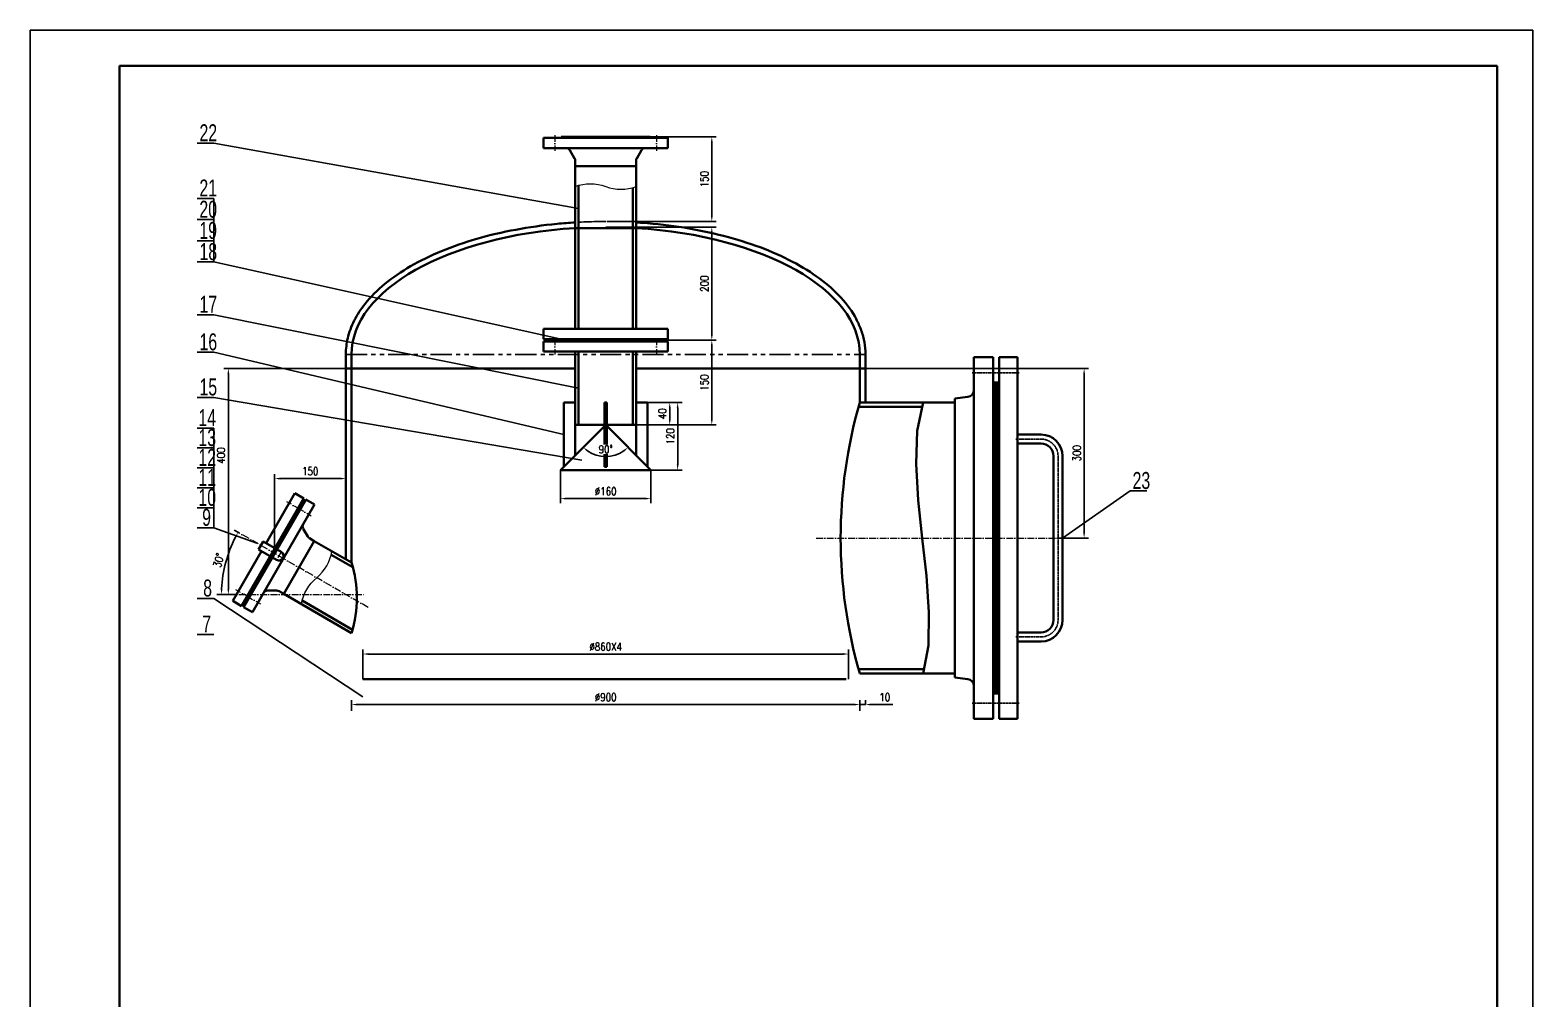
# Model space of a CAD drawing. Header units: millimetres. Extents: x 173791 to 206178, y -159089 to -143118.
# Drawn here: x 176437 to 179098, y -152019 to -150305 of the extents above; entities that cross this region are included whole.
import ezdxf

# ---------------------------------------------------------------- set-up
doc = ezdxf.new("R2010")
doc.units = ezdxf.units.MM
for name, pattern in [('ACAD_ISO10W100', [18.7, 12, -3, 0.7, -3]), ('CENTER', [2, 1.25, -0.25, 0.25, -0.25]), ('PHANTOM', [2.5, 1.25, -0.25, 0.25, -0.25, 0.25, -0.25])]:
    doc.linetypes.add(name, pattern=pattern)
for name, color, linetype, lineweight in [('2（细实线）', 4, 'Continuous', 20), ('中心线', 1, 'ACAD_ISO10W100', 18), ('图层1', 4, 'Continuous', 35)]:
    doc.layers.add(name, color=color, linetype=linetype, lineweight=lineweight)
for name, color, linetype in [('9双点划线层', 6, 'PHANTOM'), ('CEN', 1, 'CENTER'), ('THK', 7, 'Continuous')]:
    doc.layers.add(name, color=color, linetype=linetype)
doc.styles.add('TH_GBDIM', font='romans.shx', dxfattribs={"width": 0.8, "bigfont": 'gbcbig.shx'})
doc.styles.add('样式 3.5', font='roms.shx', dxfattribs={"width": 0.7, "height": 3.5, "bigfont": 'hztxt.shx'})
doc.dimstyles.new('TH_GBDIM', dxfattribs={"dimtxt": 3.5, "dimasz": 2.5, "dimexe": 2, "dimexo": 0, "dimgap": 1.5, "dimtad": 1, "dimdec": 1, "dimzin": 0, "dimdsep": 46, "dimtxsty": 'TH_GBDIM', "dimcen": 2.5, "dimclrd": 130, "dimclre": 130, "dimclrt": 3, "dimadec": 0, "dimazin": 0, "dimtfac": 0.714286, "dimtdec": 1, "dimtmove": 0, "dimatfit": 3, "dimfxl": 0, "dimtzin": 0, "dimlwd": -1, "dimlwe": -1, "dimarcsym": 0})

# ---------------------------------------------------------------- blocks, each defined once
blk = doc.blocks.new('*D511')
at = {"color": 130, "linetype": 'Continuous', "transparency": 16777216}
for p, q in [((177916.6, -150903.9), (178311.8, -150903.9)), ((178303.8, -150913.9), (178303.8, -151193.9))]:
    blk.add_line(p, q, dxfattribs=at)
at = {"color": 130, "transparency": 16777216}
blk.add_line((178257.6, -151203.9), (178311.8, -151203.9), dxfattribs=at)
for points in [[(178302.1, -150913.9), (178305.4, -150913.9), (178303.8, -150903.9)], [(178302.1, -151193.9), (178305.4, -151193.9), (178303.8, -151203.9)]]:
    blk.add_solid(points, dxfattribs=at)
at = {"layer": 'Defpoints', "color": 0, "transparency": 16777216}
for p in [(177916.6, -150903.9), (178257.6, -151203.9), (178303.8, -151203.9)]:
    blk.add_point(p, dxfattribs=at)
at = {"color": 3, "transparency": 16777216, "insert": (178290.8, -151053.9), "char_height": 14, "attachment_point": 5, "rotation": 90, "style": 'TH_GBDIM', "bg_fill": 3, "box_fill_scale": 1.1, "bg_fill_color": 256, "bg_fill_true_color": 13158600, "bg_fill_transparency": 0}
blk.add_mtext('{300}{}{}', dxfattribs=at)
blk = doc.blocks.new('*D534')
at = {"color": 130, "transparency": 16777216}
blk.add_line((176996.6, -150903.9), (176780.5, -150903.9), dxfattribs=at)
at = {"color": 130, "linetype": 'Continuous', "transparency": 16777216}
for p, q in [((176788.5, -151293.9), (176788.5, -150913.9)), ((176802.9, -151303.9), (176780.5, -151303.9))]:
    blk.add_line(p, q, dxfattribs=at)
at = {"color": 130, "transparency": 16777216}
for points in [[(176786.8, -150913.9), (176790.2, -150913.9), (176788.5, -150903.9)], [(176786.8, -151293.9), (176790.2, -151293.9), (176788.5, -151303.9)]]:
    blk.add_solid(points, dxfattribs=at)
at = {"layer": 'Defpoints', "color": 0, "transparency": 16777216}
for p in [(176788.5, -150903.9), (176996.6, -150903.9), (176802.9, -151303.9)]:
    blk.add_point(p, dxfattribs=at)
at = {"color": 3, "transparency": 16777216, "insert": (176775.5, -151058), "char_height": 14, "attachment_point": 5, "rotation": 90, "style": 'TH_GBDIM', "bg_fill": 3, "box_fill_scale": 1.1, "bg_fill_color": 256, "bg_fill_true_color": 13158600, "bg_fill_transparency": 0}
blk.add_mtext('400', dxfattribs=at)
blk = doc.blocks.new('*D535')
at = {"color": 130, "transparency": 16777216}
blk.add_line((177026.6, -151453.9), (177026.6, -151401.2), dxfattribs=at)
at = {"color": 130, "linetype": 'Continuous', "transparency": 16777216}
for p, q in [((177876.6, -151409.2), (177036.6, -151409.2)), ((177886.6, -151453.9), (177886.6, -151401.2))]:
    blk.add_line(p, q, dxfattribs=at)
at = {"color": 130, "transparency": 16777216}
for points in [[(177036.6, -151407.5), (177036.6, -151410.8), (177026.6, -151409.2)], [(177876.6, -151407.5), (177876.6, -151410.8), (177886.6, -151409.2)]]:
    blk.add_solid(points, dxfattribs=at)
at = {"layer": 'Defpoints', "color": 0, "transparency": 16777216}
for p in [(177026.6, -151409.2), (177026.6, -151453.9), (177886.6, -151453.9)]:
    blk.add_point(p, dxfattribs=at)
at = {"color": 3, "transparency": 16777216, "insert": (177456.6, -151396.2), "char_height": 14, "attachment_point": 5, "style": 'TH_GBDIM', "bg_fill": 3, "box_fill_scale": 1.1, "bg_fill_color": 256, "bg_fill_true_color": 13158600, "bg_fill_transparency": 0}
blk.add_mtext('{%%c860X4}{}{}', dxfattribs=at)
blk = doc.blocks.new('*D516')
at = {"color": 130, "linetype": 'Continuous', "transparency": 16777216}
for p, q in [((177456.6, -150653.9), (177652.5, -150653.9)), ((177644.5, -150663.9), (177644.5, -150843.9))]:
    blk.add_line(p, q, dxfattribs=at)
at = {"color": 130, "transparency": 16777216}
blk.add_line((177456.6, -150853.9), (177652.5, -150853.9), dxfattribs=at)
for points in [[(177642.9, -150663.9), (177646.2, -150663.9), (177644.5, -150653.9)], [(177642.9, -150843.9), (177646.2, -150843.9), (177644.5, -150853.9)]]:
    blk.add_solid(points, dxfattribs=at)
at = {"layer": 'Defpoints', "color": 0, "transparency": 16777216}
for p in [(177456.6, -150653.9), (177456.6, -150853.9), (177644.5, -150853.9)]:
    blk.add_point(p, dxfattribs=at)
at = {"color": 3, "transparency": 16777216, "insert": (177631.5, -150753.9), "char_height": 14, "attachment_point": 5, "rotation": 90, "style": 'TH_GBDIM', "bg_fill": 3, "box_fill_scale": 1.1, "bg_fill_color": 256, "bg_fill_true_color": 13158600, "bg_fill_transparency": 0}
blk.add_mtext('200', dxfattribs=at)
blk = doc.blocks.new('*D517')
at = {"color": 130, "transparency": 16777216}
blk.add_line((177535.6, -150493.9), (177652.5, -150493.9), dxfattribs=at)
at = {"color": 130, "linetype": 'Continuous', "transparency": 16777216}
for p, q in [((177644.5, -150633.9), (177644.5, -150503.9)), ((177458.5, -150643.9), (177652.5, -150643.9))]:
    blk.add_line(p, q, dxfattribs=at)
at = {"color": 130, "transparency": 16777216}
for points in [[(177642.9, -150503.9), (177646.2, -150503.9), (177644.5, -150493.9)], [(177642.9, -150633.9), (177646.2, -150633.9), (177644.5, -150643.9)]]:
    blk.add_solid(points, dxfattribs=at)
at = {"layer": 'Defpoints', "color": 0, "transparency": 16777216}
for p in [(177535.6, -150493.9), (177644.5, -150493.9), (177458.5, -150643.9)]:
    blk.add_point(p, dxfattribs=at)
at = {"color": 3, "transparency": 16777216, "insert": (177631.5, -150568.9), "char_height": 14, "attachment_point": 5, "rotation": 90, "style": 'TH_GBDIM', "bg_fill": 3, "box_fill_scale": 1.1, "bg_fill_color": 256, "bg_fill_true_color": 13158600, "bg_fill_transparency": 0}
blk.add_mtext('150', dxfattribs=at)
blk = doc.blocks.new('*D518')
at = {"color": 130, "linetype": 'Continuous', "transparency": 16777216}
for p, q in [((177626.6, -150853.9), (177652.5, -150853.9)), ((177644.5, -150863.9), (177644.5, -150993.9))]:
    blk.add_line(p, q, dxfattribs=at)
at = {"color": 130, "transparency": 16777216}
blk.add_line((177551.3, -151003.9), (177652.5, -151003.9), dxfattribs=at)
for points in [[(177642.9, -150863.9), (177646.2, -150863.9), (177644.5, -150853.9)], [(177642.9, -150993.9), (177646.2, -150993.9), (177644.5, -151003.9)]]:
    blk.add_solid(points, dxfattribs=at)
at = {"layer": 'Defpoints', "color": 0, "transparency": 16777216}
for p in [(177626.6, -150853.9), (177551.3, -151003.9), (177644.5, -151003.9)]:
    blk.add_point(p, dxfattribs=at)
at = {"color": 3, "transparency": 16777216, "insert": (177631.5, -150928.9), "char_height": 14, "attachment_point": 5, "rotation": 90, "style": 'TH_GBDIM', "bg_fill": 3, "box_fill_scale": 1.1, "bg_fill_color": 256, "bg_fill_true_color": 13158600, "bg_fill_transparency": 0}
blk.add_mtext('150', dxfattribs=at)
blk = doc.blocks.new('*D519')
at = {"color": 130, "transparency": 16777216}
blk.add_line((177530.6, -150964.1), (177578, -150964.1), dxfattribs=at)
at = {"color": 130, "linetype": 'Continuous', "transparency": 16777216}
for p, q in [((177570, -150993.9), (177570, -150974.1)), ((177510.6, -151003.9), (177578, -151003.9))]:
    blk.add_line(p, q, dxfattribs=at)
at = {"color": 130, "transparency": 16777216}
for points in [[(177568.4, -150974.1), (177571.7, -150974.1), (177570, -150964.1)], [(177568.4, -150993.9), (177571.7, -150993.9), (177570, -151003.9)]]:
    blk.add_solid(points, dxfattribs=at)
at = {"layer": 'Defpoints', "color": 0, "transparency": 16777216}
for p in [(177530.6, -150964.1), (177510.6, -151003.9)]:
    blk.add_point(p, dxfattribs=at)
at = {"color": 3, "transparency": 16777216, "insert": (177557, -150984), "char_height": 14, "attachment_point": 5, "rotation": 90, "style": 'TH_GBDIM', "bg_fill": 3, "box_fill_scale": 1.1, "bg_fill_color": 256, "bg_fill_true_color": 13158600, "bg_fill_transparency": 0}
blk.add_mtext('40', dxfattribs=at)
at = {"layer": 'Defpoints', "color": 0, "transparency": 16777216}
blk.add_point((177570, -150964.1), dxfattribs=at)
blk = doc.blocks.new('*D541')
at = {"color": 130, "linetype": 'Continuous', "transparency": 16777216}
blk.add_arc((177456.6, -151003.9), 56, 235.2452, 304.7548, dxfattribs=at)
at = {"color": 130, "transparency": 16777216}
for points in [[(177423.6, -151051.2), (177425.7, -151048.6), (177417, -151043.5)], [(177487.4, -151048.6), (177489.6, -151051.2), (177496.2, -151043.5)]]:
    blk.add_solid(points, dxfattribs=at)
at = {"layer": 'Defpoints', "color": 0, "transparency": 16777216}
for p in [(177456.6, -151003.9), (177456.6, -151003.9), (177376.6, -151083.9), (177536.6, -151083.9)]:
    blk.add_point(p, dxfattribs=at)
at = {"color": 3, "transparency": 16777216, "insert": (177456.6, -151046.9), "char_height": 14, "attachment_point": 5, "style": 'TH_GBDIM', "bg_fill": 3, "box_fill_scale": 1.1, "bg_fill_color": 256, "bg_fill_true_color": 13158600, "bg_fill_transparency": 0}
blk.add_mtext('90°', dxfattribs=at)
at = {"layer": 'Defpoints', "color": 0, "transparency": 16777216}
blk.add_point((177442.1, -151058), dxfattribs=at)
blk = doc.blocks.new('*D542')
at = {"color": 130, "linetype": 'Continuous', "transparency": 16777216}
for p, q in [((177530.6, -150964.1), (177592.1, -150964.1)), ((177584.1, -150974.1), (177584.1, -151073.9))]:
    blk.add_line(p, q, dxfattribs=at)
at = {"color": 130, "transparency": 16777216}
blk.add_line((177536.6, -151083.9), (177592.1, -151083.9), dxfattribs=at)
for points in [[(177582.4, -150974.1), (177585.7, -150974.1), (177584.1, -150964.1)], [(177582.4, -151073.9), (177585.7, -151073.9), (177584.1, -151083.9)]]:
    blk.add_solid(points, dxfattribs=at)
at = {"layer": 'Defpoints', "color": 0, "transparency": 16777216}
for p in [(177530.6, -150964.1), (177536.6, -151083.9), (177584.1, -151083.9)]:
    blk.add_point(p, dxfattribs=at)
at = {"color": 3, "transparency": 16777216, "insert": (177571.1, -151024), "char_height": 14, "attachment_point": 5, "rotation": 90, "style": 'TH_GBDIM', "bg_fill": 3, "box_fill_scale": 1.1, "bg_fill_color": 256, "bg_fill_true_color": 13158600, "bg_fill_transparency": 0}
blk.add_mtext('120', dxfattribs=at)
blk = doc.blocks.new('*D520')
at = {"color": 130, "transparency": 16777216}
blk.add_line((176870.4, -151231.1), (176870.4, -151090.7), dxfattribs=at)
at = {"color": 130, "linetype": 'Continuous', "transparency": 16777216}
for p, q in [((176996.6, -151241.6), (176996.6, -151090.7)), ((176986.6, -151098.7), (176880.4, -151098.7))]:
    blk.add_line(p, q, dxfattribs=at)
at = {"color": 130, "transparency": 16777216}
for points in [[(176880.4, -151097.1), (176880.4, -151100.4), (176870.4, -151098.7)], [(176986.6, -151097.1), (176986.6, -151100.4), (176996.6, -151098.7)]]:
    blk.add_solid(points, dxfattribs=at)
at = {"layer": 'Defpoints', "color": 0, "transparency": 16777216}
for p in [(176870.4, -151098.7), (176870.4, -151231.1), (176996.6, -151241.6)]:
    blk.add_point(p, dxfattribs=at)
at = {"color": 3, "transparency": 16777216, "insert": (176933.5, -151085.7), "char_height": 14, "attachment_point": 5, "style": 'TH_GBDIM', "bg_fill": 3, "box_fill_scale": 1.1, "bg_fill_color": 256, "bg_fill_true_color": 13158600, "bg_fill_transparency": 0}
blk.add_mtext('{150}{}{}', dxfattribs=at)
blk = doc.blocks.new('*D543')
at = {"color": 130, "linetype": 'Continuous', "transparency": 16777216}
for p, q in [((177376.6, -151083.9), (177376.6, -151142.2)), ((177386.6, -151134.2), (177526.6, -151134.2))]:
    blk.add_line(p, q, dxfattribs=at)
at = {"color": 130, "transparency": 16777216}
blk.add_line((177536.6, -151083.9), (177536.6, -151142.2), dxfattribs=at)
for points in [[(177386.6, -151132.5), (177386.6, -151135.8), (177376.6, -151134.2)], [(177526.6, -151132.5), (177526.6, -151135.8), (177536.6, -151134.2)]]:
    blk.add_solid(points, dxfattribs=at)
at = {"layer": 'Defpoints', "color": 0, "transparency": 16777216}
for p in [(177376.6, -151083.9), (177536.6, -151083.9), (177536.6, -151134.2)]:
    blk.add_point(p, dxfattribs=at)
at = {"color": 3, "transparency": 16777216, "insert": (177456.6, -151121.2), "char_height": 14, "attachment_point": 5, "style": 'TH_GBDIM', "bg_fill": 3, "box_fill_scale": 1.1, "bg_fill_color": 256, "bg_fill_true_color": 13158600, "bg_fill_transparency": 0}
blk.add_mtext('{%%c160}{}{}', dxfattribs=at)
blk = doc.blocks.new('*D544')
at = {"color": 130, "transparency": 16777216}
blk.add_line((176807.9, -151195), (176798.9, -151189.8), dxfattribs=at)
at = {"color": 130, "linetype": 'Continuous', "transparency": 16777216}
blk.add_line((176788.5, -151303.9), (176768.3, -151303.9), dxfattribs=at)
blk.add_arc((176996.6, -151303.9), 220.2, 152.6018, 177.3982, dxfattribs=at)
at = {"color": 130, "transparency": 16777216}
for points in [[(176799.6, -151201.8), (176802.5, -151203.4), (176805.8, -151193.8)], [(176778.2, -151294), (176774.9, -151293.9), (176776.3, -151303.9)]]:
    blk.add_solid(points, dxfattribs=at)
at = {"layer": 'Defpoints', "color": 0, "transparency": 16777216}
for p in [(176807.9, -151195), (176788.5, -151303.9), (177030.9, -151303.9), (177035.8, -151326.6)]:
    blk.add_point(p, dxfattribs=at)
at = {"color": 3, "transparency": 16777216, "insert": (176771.3, -151243.5), "char_height": 14, "attachment_point": 5, "rotation": 75, "style": 'TH_GBDIM', "bg_fill": 3, "box_fill_scale": 1.1, "bg_fill_color": 256, "bg_fill_true_color": 13158600, "bg_fill_transparency": 0}
blk.add_mtext('30°', dxfattribs=at)
at = {"layer": 'Defpoints', "color": 0, "transparency": 16777216}
blk.add_point((176789.6, -151228.6), dxfattribs=at)
blk = doc.blocks.new('*D545')
at = {"color": 130, "transparency": 16777216}
blk.add_line((177006.6, -151509.4), (177006.6, -151490.6), dxfattribs=at)
at = {"color": 130, "linetype": 'Continuous', "transparency": 16777216}
for p, q in [((177906.6, -151509.4), (177906.6, -151490.6)), ((177896.6, -151498.6), (177016.6, -151498.6))]:
    blk.add_line(p, q, dxfattribs=at)
at = {"color": 130, "transparency": 16777216}
for points in [[(177016.6, -151496.9), (177016.6, -151500.2), (177006.6, -151498.6)], [(177896.6, -151496.9), (177896.6, -151500.2), (177906.6, -151498.6)]]:
    blk.add_solid(points, dxfattribs=at)
at = {"layer": 'Defpoints', "color": 0, "transparency": 16777216}
for p in [(177006.6, -151498.6), (177006.6, -151509.4), (177906.6, -151509.4)]:
    blk.add_point(p, dxfattribs=at)
at = {"color": 3, "transparency": 16777216, "insert": (177456.6, -151485.6), "char_height": 14, "attachment_point": 5, "style": 'TH_GBDIM', "bg_fill": 3, "box_fill_scale": 1.1, "bg_fill_color": 256, "bg_fill_true_color": 13158600, "bg_fill_transparency": 0}
blk.add_mtext('{%%c900}{}{}', dxfattribs=at)
blk = doc.blocks.new('*D546')
at = {"color": 130, "linetype": 'Continuous', "transparency": 16777216}
for p, q in [((177906.6, -151498.6), (177906.6, -151490.6)), ((177896.6, -151498.6), (177886.6, -151498.6)), ((177906.6, -151498.6), (177916.6, -151498.6)), ((177926.6, -151498.6), (177965.1, -151498.6))]:
    blk.add_line(p, q, dxfattribs=at)
at = {"color": 130, "transparency": 16777216}
blk.add_line((177916.6, -151498.6), (177916.6, -151490.6), dxfattribs=at)
for points in [[(177896.6, -151496.9), (177896.6, -151500.2), (177906.6, -151498.6)], [(177926.6, -151496.9), (177926.6, -151500.2), (177916.6, -151498.6)]]:
    blk.add_solid(points, dxfattribs=at)
at = {"layer": 'Defpoints', "color": 0, "transparency": 16777216}
for p in [(177906.6, -151498.6), (177916.6, -151498.6), (177916.6, -151498.6)]:
    blk.add_point(p, dxfattribs=at)
at = {"color": 3, "transparency": 16777216, "insert": (177950.8, -151485.6), "char_height": 14, "attachment_point": 5, "style": 'TH_GBDIM', "bg_fill": 3, "box_fill_scale": 1.1, "bg_fill_color": 256, "bg_fill_true_color": 13158600, "bg_fill_transparency": 0}
blk.add_mtext('10', dxfattribs=at)

msp = doc.modelspace()

# ---------------------------------------------------------------- linework, layer by layer
at = {"color": 7, "linetype": 'Continuous'}
for p, q in [((176437.4, -150305.1), (179098.5, -150305.1)), ((176437.4, -154068.7), (176437.4, -150305.1)), ((179098.5, -154068.7), (179098.5, -150305.1))]:
    msp.add_line(p, q, dxfattribs=at)
for p, q in [((176762.8, -150505.2), (176733.1, -150505.2)), ((177408.6, -150621.1), (176762.8, -150505.2)), ((176762.8, -150603), (176733.1, -150603)), ((176762.8, -150640.5), (176762.8, -150603)), ((176762.8, -150640.5), (176733.1, -150640.5)), ((176762.8, -150678), (176762.8, -150640.5)), ((176762.8, -150678), (176733.1, -150678)), ((176762.8, -150715.5), (176762.8, -150678)), ((176762.8, -150715.5), (176733.1, -150715.5)), ((177377.6, -150851.9), (176762.8, -150715.5)), ((176762.8, -150808.7), (176733.1, -150808.7)), ((176762.8, -150875.2), (176733.1, -150875.2)), ((178414.9, -151120.5), (178385.3, -151120.5)), ((176762.8, -151374.4), (176733.1, -151374.4))]:
    msp.add_line(p, q)
msp.add_open_spline([(177456.6, -150643.9), (177453, -150643.9), (177449.4, -150643.9), (177433.3, -150644.1), (177420.9, -150644.5), (177408.6, -150645.2)], degree=3, knots=[4.712389, 4.712389, 4.712389, 4.712389, 4.7361288, 4.7361288, 4.8180755, 4.8180755, 4.8180755, 4.8180755])
at = {"layer": '2（细实线）'}
msp.add_lwpolyline([(177402.6, -150581.9, -0.174613), (177456.6, -150581.9, 0.179674), (177510.6, -150581.9, 0.5)], format="xyb", dxfattribs=at)
at = {"layer": '9双点划线层', "ltscale": 30}
msp.add_line((176996.6, -150878.9), (177916.6, -150878.9), dxfattribs=at)
at = {"layer": 'CEN'}
for p, q in [((178182.6, -151378.9), (178227.6, -151378.9)), ((178105.6, -151496.4), (178188.6, -151496.4))]:
    msp.add_line(p, q, dxfattribs=at)
msp.add_arc((178227.6, -151348.9), 30, 270, 0, dxfattribs=at)
at = {"layer": 'THK'}
for p, q in [((178108.1, -151495.4), (178106, -151497.5)), ((178108.1, -151497.5), (178106, -151495.4)), ((178188.1, -151495.4), (178186, -151497.5)), ((178188.1, -151497.5), (178186, -151495.4))]:
    msp.add_line(p, q, dxfattribs=at)
at = {"layer": '中心线'}
for p, q in [((177366.6, -150490.9), (177366.6, -150518.9)), ((177546.6, -150490.9), (177546.6, -150518.9)), ((177366.6, -150850.9), (177366.6, -150878.9))]:
    msp.add_line(p, q, dxfattribs=at)
at = {"layer": '图层1'}
for p, q in [((179035.1, -150368.5), (176595.8, -150368.5)), ((176595.8, -150368.5), (176595.8, -154005.4)), ((179035.1, -154005.4), (179035.1, -150368.5)), ((179035.1, -154005.4), (179035.1, -150368.5)), ((177566.6, -150495.9), (177346.6, -150495.9)), ((177346.6, -150495.9), (177346.6, -150513.9)), ((177535.6, -150493.9), (177377.6, -150493.9)), ((177377.6, -150493.9), (177377.6, -150495.9)), ((177535.6, -150493.9), (177535.6, -150495.9)), ((177566.6, -150495.9), (177566.6, -150513.9)), ((177346.6, -150513.9), (177566.6, -150513.9)), ((177393.4, -150517.9), (177401.5, -150532.1)), ((177402.6, -150536), (177402.6, -150545.9)), ((177510.6, -150536), (177510.6, -150545.9)), ((177519.8, -150517.9), (177511.6, -150532.1)), ((177402.6, -150545.9), (177510.6, -150545.9)), ((177402.6, -150545.9), (177402.6, -150833.9)), ((177510.6, -150545.9), (177510.6, -150833.9)), ((177408.6, -150833.9), (177408.6, -150580)), ((177504.6, -150583.9), (177504.6, -150833.9)), ((177402.6, -150655.5), (177510.6, -150655.5)), ((177346.6, -150851.9), (177346.6, -150833.9)), ((177346.6, -150855.9), (177346.6, -150873.9)), ((177377.6, -150853.9), (177377.6, -150851.9)), ((177377.6, -150853.9), (177377.6, -150855.9)), ((176996.6, -151241.6), (176996.6, -150878.9)), ((177006.6, -151247.3), (177006.6, -150878.9)), ((177402.6, -150873.9), (177402.6, -151057.9)), ((177408.6, -151003.9), (177408.6, -150873.9)), ((177504.6, -150873.9), (177504.6, -151003.9)), ((177510.6, -150873.9), (177510.6, -151057.9)), ((177906.6, -150963.9), (177906.6, -150878.9)), ((177916.6, -150963.9), (177916.6, -150878.9)), ((178108.6, -150883.9), (178142.6, -150883.9)), ((178153.6, -150883.9), (178185.6, -150883.9)), ((176996.6, -150903.9), (177402.6, -150903.9)), ((177510.6, -150903.9), (177916.6, -150903.9)), ((177382.6, -150964.1), (177382.6, -151077.9)), ((177402.6, -150964.1), (177382.6, -150964.1)), ((177454.6, -150964.1), (177458.6, -150964.1)), ((177454.6, -150964.1), (177454.6, -151077.9)), ((177458.6, -150964.1), (177458.6, -151077.9)), ((177530.6, -150964.1), (177530.6, -151077.9)), ((177456.6, -151003.9), (177376.6, -151083.9)), ((177376.6, -151083.9), (177536.6, -151083.9)), ((177454.6, -151077.9), (177458.6, -151077.9)), ((176815.4, -151326.3), (176831, -151335.3)), ((178227.6, -151370.9), (178185.6, -151370.9)), ((178227.6, -151386.9), (178185.6, -151386.9)), ((178020.1, -151435.9), (177904.3, -151435.9)), ((178074.6, -151443.9), (177906.6, -151443.9)), ((177026.6, -151453.9), (177882.6, -151453.9)), ((178098, -151453.6), (178074.6, -151450.7)), ((178108.6, -151465.5), (178108.6, -151523.9)), ((178142.6, -151478.9), (178153.6, -151478.9)), ((178108.6, -151523.9), (178142.6, -151523.9)), ((178153.6, -151523.9), (178185.6, -151523.9))]:
    msp.add_line(p, q, dxfattribs=at)
for centre, radius, start, end in [((177386.4, -150521.9), 8, 29.8989, 90), ((177394.6, -150536), 8, 0, 29.8989), ((177518.6, -150536), 8, 150.1011, 180), ((177526.7, -150521.9), 8, 90, 150.1011), ((178227.6, -151348.9), 38, 270, 0), ((178227.6, -151348.9), 22, 270, 0), ((178096.6, -151465.5), 12, 0, 83)]:
    msp.add_arc(centre, radius, start, end, dxfattribs=at)
for start_param, end_param in [(4.832679, 6.283185), (3.141593, 4.592099)]:
    msp.add_ellipse((177456.6, -150878.9), major_axis=(-450, 0), ratio=0.5, start_param=start_param, end_param=end_param, dxfattribs=at)
for points, knots in [([(177402.6, -150645.5), (177391.8, -150646.2), (177381.1, -150647), (177345.6, -150650.4), (177321.1, -150653.9), (177273.6, -150662.7), (177250.6, -150668.1), (177206.6, -150680.8), (177185.7, -150688.1), (177146.4, -150704.4), (177128.1, -150713.3), (177094.5, -150732.7), (177079.2, -150743.2), (177052.3, -150765.3), (177040.6, -150777), (177023.1, -150798.9), (177016.6, -150808.9), (177006.2, -150829.4), (177002.4, -150839.9), (176997.7, -150859.9), (176996.6, -150869.4), (176996.6, -150878.9)], [4.831344, 4.831344, 4.831344, 4.831344, 4.902882, 4.902882, 5.069635, 5.069635, 5.236387, 5.236387, 5.40314, 5.40314, 5.569893, 5.569893, 5.736646, 5.736646, 5.903399, 5.903399, 6.035042, 6.035042, 6.166685, 6.166685, 6.283185, 6.283185, 6.283185, 6.283185]), ([(177916.6, -150878.9), (177916.6, -150871.8), (177915.9, -150864.7), (177913.5, -150850.6), (177911.7, -150843.6), (177906.8, -150829.8), (177903.8, -150823), (177893.3, -150803.4), (177884.4, -150790.9), (177862.6, -150767), (177849.9, -150755.6), (177821, -150734.2), (177804.8, -150724.2), (177769.5, -150705.7), (177750.4, -150697.2), (177709.6, -150681.9), (177688, -150675.1), (177642.9, -150663.5), (177619.4, -150658.6), (177571.2, -150650.9), (177546.5, -150648), (177517.8, -150646), (177514.2, -150645.7), (177510.6, -150645.5)], [3.141593, 3.141593, 3.141593, 3.141593, 3.22843, 3.22843, 3.315268, 3.315268, 3.402106, 3.402106, 3.568859, 3.568859, 3.735611, 3.735611, 3.902364, 3.902364, 4.069117, 4.069117, 4.23587, 4.23587, 4.402623, 4.402623, 4.569376, 4.569376, 4.593434, 4.593434, 4.593434, 4.593434])]:
    msp.add_open_spline(points, degree=3, knots=knots, dxfattribs=at)

# ---------------------------------------------------------------- texts
at = {"char_height": 30, "width": 32.852, "attachment_point": 1, "style": '样式 3.5'}
for s, insert in [('22', (176737.4, -150471.8)), ('21', (176737.2, -150569.6)), ('20', (176737.2, -150607.1)), ('19', (176737.2, -150644.6)), ('18', (176737.4, -150682.1)), ('17', (176737.4, -150775.3)), ('16', (176737.4, -150841.8)), ('23', (178389.6, -151087.1)), ('7', (176742.3, -151341))]:
    msp.add_mtext(s, dxfattribs=dict(at, insert=insert))

# ---------------------------------------------------------------- next in the draw order: dimensions: what is measured, and where the dimension line sits
dim = msp.add_linear_dim(base=(177644.5, -150853.9), p1=(177456.6, -150653.9), p2=(177456.6, -150853.9), angle=90, dimstyle='TH_GBDIM', override={"dimscale": 4, "dimdec": 0, "dimtfill": 1})
dim.commit()
dim.dimension.update_dxf_attribs({"geometry": '*D516', "text_midpoint": (177631.5, -150753.9)})
dim = msp.add_linear_dim(base=(176788.5, -150903.9), p1=(176802.9, -151303.9), p2=(176996.6, -150903.9), angle=90, dimstyle='TH_GBDIM', override={"dimscale": 4, "dimdec": 0, "dimtfill": 1})
dim.commit()
dim.dimension.update_dxf_attribs({"geometry": '*D534', "text_midpoint": (176788.5, -151058), "dimtype": 160})
dim = msp.add_linear_dim(base=(178303.8, -151203.9), p1=(177916.6, -150903.9), p2=(178257.6, -151203.9), angle=90, text='{<>}{}{}', dimstyle='TH_GBDIM', override={"dimscale": 4, "dimgap": 1.5, "dimtad": 1, "dimjust": 0, "dimdec": 0, "dimlfac": 1, "dimse1": 0, "dimse2": 0, "dimsd1": 0, "dimsd2": 0, "dimtfill": 1})
dim.commit()
dim.dimension.update_dxf_attribs({"geometry": '*D511', "text_midpoint": (178303.8, -151053.9), "dimtype": 160})
dim = msp.add_linear_dim(base=(177026.6, -151409.2), p1=(177886.6, -151453.9), p2=(177026.6, -151453.9), text='{%%c860X4}{}{}', dimstyle='TH_GBDIM', override={"dimscale": 4, "dimgap": 1.5, "dimtad": 1, "dimjust": 0, "dimdec": 0, "dimlfac": 1, "dimse1": 0, "dimse2": 0, "dimsd1": 0, "dimsd2": 0, "dimtfill": 1})
dim.commit()
dim.dimension.update_dxf_attribs({"geometry": '*D535', "text_midpoint": (177456.6, -151396.2)})

# ---------------------------------------------------------------- next in the draw order: linework, layer by layer
for p, q in [((177408.6, -150938.9), (176762.8, -150808.7)), ((177382.6, -151021), (176762.8, -150875.2)), ((176762.8, -150955), (176733.1, -150955)), ((177414.6, -151066), (176762.8, -150955)), ((176762.8, -151009.3), (176733.1, -151009.3)), ((176762.8, -151044.6), (176733.1, -151044.6)), ((176762.8, -151079.9), (176733.1, -151079.9)), ((176762.8, -151115.1), (176733.1, -151115.1)), ((178265.6, -151203.9), (178385.3, -151120.5)), ((176762.8, -151150.4), (176733.1, -151150.4)), ((176762.8, -151185.7), (176733.1, -151185.7)), ((176838.7, -151212.8), (176762.8, -151185.7)), ((176762.8, -151310.8), (176733.1, -151310.8)), ((177026.6, -151484.7), (176762.8, -151310.8))]:
    msp.add_line(p, q)
at = {"layer": '2（细实线）'}
msp.add_lwpolyline([(176917.9, -151320.8, -0.174613), (176944.9, -151274.1, 0.179674), (176971.9, -151227.3, 0.5)], format="xyb", dxfattribs=at)
at = {"layer": 'CEN'}
for p, q in [((178105.6, -150911.4), (178188.6, -150911.4)), ((178182.6, -151028.9), (178227.6, -151028.9)), ((178257.6, -151058.9), (178257.6, -151348.9))]:
    msp.add_line(p, q, dxfattribs=at)
msp.add_arc((178227.6, -151058.9), 30, 0, 90, dxfattribs=at)
at = {"layer": 'THK'}
for p, q in [((178108.1, -150912.5), (178106, -150910.4)), ((178108.1, -150910.4), (178106, -150912.5)), ((178188.1, -150912.5), (178186, -150910.4)), ((178188.1, -150910.4), (178186, -150912.5))]:
    msp.add_line(p, q, dxfattribs=at)
at = {"layer": '中心线'}
for p, q in [((176916.3, -151153.6), (176892, -151139.6)), ((176911.1, -151150.6), (176935.3, -151164.6)), ((177035.8, -151326.6), (176807.9, -151195)), ((177829.6, -151203.9), (178303.8, -151203.9)), ((176788.5, -151303.9), (177030.9, -151303.9)), ((176826.3, -151309.5), (176802, -151295.5)), ((176821.1, -151306.5), (176845.3, -151320.5))]:
    msp.add_line(p, q, dxfattribs=at)
at = {"layer": '图层1'}
for p, q in [((177346.6, -150833.9), (177566.6, -150833.9)), ((177535.6, -150853.9), (177377.6, -150853.9)), ((177535.6, -150853.9), (177377.6, -150853.9)), ((177535.6, -150853.9), (177535.6, -150851.9)), ((177535.6, -150853.9), (177535.6, -150855.9)), ((178108.6, -150883.9), (178108.6, -150942.3)), ((178142.6, -150883.9), (178142.6, -151523.9)), ((178153.6, -150883.9), (178153.6, -151523.9)), ((178185.6, -150883.9), (178185.6, -151523.9)), ((178142.6, -150928.9), (178153.6, -150928.9)), ((178146.6, -150928.9), (178146.6, -151478.9)), ((178149.6, -150928.9), (178149.6, -151478.9)), ((178074.6, -150963.9), (177906.6, -150963.9)), ((178098, -150954.2), (178074.6, -150957.1)), ((178074.6, -150957.1), (178074.6, -151450.7)), ((178108.6, -151465.5), (178108.6, -150942.3)), ((178016.9, -150971.9), (177904.3, -150971.9)), ((178227.6, -151020.9), (178185.6, -151020.9)), ((178227.6, -151036.9), (178185.6, -151036.9)), ((178249.6, -151058.9), (178249.6, -151348.9)), ((178265.6, -151058.9), (178265.6, -151348.9)), ((176855.4, -151213), (176906.3, -151124.8)), ((176921.9, -151133.8), (176906.3, -151124.8)), ((176921.9, -151133.8), (176811.9, -151324.3)), ((176925.4, -151135.8), (176815.4, -151326.3)), ((176831, -151335.3), (176941, -151144.8)), ((176925.4, -151135.8), (176941, -151144.8)), ((176908.2, -151161.7), (176829.2, -151298.5)), ((176908.2, -151161.7), (176829.2, -151298.5)), ((176932.2, -151204.4), (176940.7, -151209.3)), ((176796.3, -151315.3), (176847.2, -151227.2)), ((176886.7, -151302.8), (176940.7, -151209.3)), ((176940.7, -151209.3), (177006.6, -151247.3)), ((176970.6, -151233.5), (177008.9, -151255.6)), ((176829.2, -151298.5), (176827.4, -151297.5)), ((176829.2, -151298.5), (176830.9, -151299.5)), ((176857.9, -151296.8), (176874.2, -151296.8)), ((176878.2, -151297.9), (176886.7, -151302.8)), ((176886.7, -151302.8), (177006.6, -151372)), ((176811.9, -151324.3), (176796.3, -151315.3)), ((177008.3, -151366.1), (176919.2, -151314.7))]:
    msp.add_line(p, q, dxfattribs=at)
msp.add_lwpolyline([(178018.6, -150963.9), (178008, -151014.1), (178006.1, -151072.7), (178010.1, -151136.9), (178017.2, -151203.9), (178024.4, -151270.9), (178029, -151335.2), (178028, -151393.8), (178018.6, -151443.9)], dxfattribs=at)
for centre, radius, start, end in [((178740.1, -151203.9), 867.4, 163.9367, 196.0633), ((178096.6, -150942.3), 12, 277, 0), ((178227.6, -151058.9), 38, 0, 90), ((178227.6, -151058.9), 22, 0, 90), ((176936.2, -151197.4), 8, 210.1011, 240), ((176857.8, -151304.8), 8, 89.8989, 150), ((176874.2, -151304.8), 8, 60, 89.8989)]:
    msp.add_arc(centre, radius, start, end, dxfattribs=at)

# ---------------------------------------------------------------- next in the draw order: texts
at = {"char_height": 30, "width": 32.852, "attachment_point": 1, "style": '样式 3.5'}
for s, insert in [('15', (176737.4, -150921.6)), ('14', (176735.5, -150975.9)), ('13', (176735.5, -151011.2)), ('12', (176735.5, -151046.4)), ('11', (176735.5, -151081.7)), ('10', (176735.5, -151117)), ('9', (176742.1, -151152.3)), ('8', (176743.9, -151277.4))]:
    msp.add_mtext(s, dxfattribs=dict(at, insert=insert))

# ---------------------------------------------------------------- next in the draw order: dimensions: what is measured, and where the dimension line sits
for base, p1, p2, picture, middle in [((177644.5, -150493.9), (177458.5, -150643.9), (177535.6, -150493.9), '*D517', (177631.5, -150568.9)), ((177644.5, -151003.9), (177626.6, -150853.9), (177551.3, -151003.9), '*D518', (177631.5, -150928.9))]:
    dim = msp.add_linear_dim(base=base, p1=p1, p2=p2, angle=90, dimstyle='TH_GBDIM', override={"dimscale": 4, "dimdec": 0, "dimtfill": 1})
    dim.commit()
    dim.dimension.update_dxf_attribs({"geometry": picture, "text_midpoint": middle})

# ---------------------------------------------------------------- next in the draw order: linework, layer by layer
at = {"layer": '中心线'}
msp.add_line((177546.6, -150850.9), (177546.6, -150878.9), dxfattribs=at)
at = {"layer": '图层1'}
for p, q in [((177566.6, -150851.9), (177346.6, -150851.9)), ((177566.6, -150855.9), (177346.6, -150855.9)), ((177566.6, -150851.9), (177566.6, -150833.9)), ((177566.6, -150855.9), (177566.6, -150873.9)), ((177346.6, -150873.9), (177566.6, -150873.9))]:
    msp.add_line(p, q, dxfattribs=at)

# ---------------------------------------------------------------- next in the draw order: dimensions: what is measured, and where the dimension line sits
dim = msp.add_linear_dim(base=(177570, -150964.1), p1=(177510.6, -151003.9), p2=(177530.6, -150964.1), angle=90, dimstyle='TH_GBDIM', override={"dimscale": 4, "dimdec": 0, "dimtfill": 1})
dim.commit()
dim.dimension.update_dxf_attribs({"geometry": '*D519', "text_midpoint": (177570, -150984), "dimtype": 160})
for base, p1, p2, text, picture, middle in [((176870.4, -151098.7), (176996.6, -151241.6), (176870.4, -151231.1), '{150}{}{}', '*D520', (176933.5, -151085.7)), ((177006.6, -151498.6), (177906.6, -151509.4), (177006.6, -151509.4), '{%%c<>}{}{}', '*D545', (177456.6, -151485.6))]:
    dim = msp.add_linear_dim(base=base, p1=p1, p2=p2, text=text, dimstyle='TH_GBDIM', override={"dimscale": 4, "dimgap": 1.5, "dimtad": 1, "dimjust": 0, "dimdec": 0, "dimlfac": 1, "dimse1": 0, "dimse2": 0, "dimsd1": 0, "dimsd2": 0, "dimtfill": 1})
    dim.commit()
    dim.dimension.update_dxf_attribs({"geometry": picture, "text_midpoint": middle})

# ---------------------------------------------------------------- next in the draw order: linework, layer by layer
at = {"layer": '中心线'}
msp.add_line((176882.2, -151228.4), (176874, -151242.6), dxfattribs=at)
at = {"layer": '图层1'}
for p, q in [((177510.6, -150964.1), (177530.6, -150964.1)), ((177510.6, -151003.9), (177402.6, -151003.9)), ((177456.6, -151003.9), (177536.6, -151083.9)), ((176908.2, -151161.7), (176906.4, -151160.7)), ((176908.2, -151161.7), (176909.9, -151162.7)), ((176921.1, -151187.4), (176929.2, -151201.5)), ((176841.7, -151224), (176874, -151242.6)), ((176849.9, -151209.8), (176882.2, -151228.4))]:
    msp.add_line(p, q, dxfattribs=at)
for centre, radius, start, end in [((176928, -151183.3), 8, 150, 210.1011), ((176936.2, -151197.4), 8, 210.1011, 240), ((176878.1, -151235.5), 8.19, 240, 60), ((176802.6, -151309.7), 213.3, 343.0032, 16.9968)]:
    msp.add_arc(centre, radius, start, end, dxfattribs=at)

# ---------------------------------------------------------------- next in the draw order: dimensions: what is measured, and where the dimension line sits
dim = msp.add_linear_dim(base=(177916.6, -151498.6), p1=(177906.6, -151498.6), p2=(177916.6, -151498.6), dimstyle='TH_GBDIM', override={"dimscale": 4, "dimdec": 0, "dimtfill": 1})
dim.commit()
dim.dimension.update_dxf_attribs({"geometry": '*D546', "text_midpoint": (177950.8, -151485.6)})

# ---------------------------------------------------------------- next in the draw order: dimensions: what is measured, and where the dimension line sits
for base, line1, line2, picture, middle in [((177442.1, -151058), ((177456.6, -151003.9), (177536.6, -151083.9)), ((177456.6, -151003.9), (177376.6, -151083.9)), '*D541', (177456.6, -151046.9)), ((176789.6, -151228.6), ((177035.8, -151326.6), (176807.9, -151195)), ((176788.5, -151303.9), (177030.9, -151303.9)), '*D544', (176771.3, -151243.5))]:
    dim = msp.add_angular_dim_2l(base=base, line1=line1, line2=line2, dimstyle='TH_GBDIM', override={"dimscale": 4, "dimdec": 0, "dimtfill": 1})
    dim.commit()
    dim.dimension.update_dxf_attribs({"geometry": picture, "text_midpoint": middle})

# ---------------------------------------------------------------- next in the draw order: linework, layer by layer
msp.add_line((176762.8, -151009.3), (176762.8, -151185.7))
msp.add_line((176841.7, -151224), (176849.9, -151209.8), dxfattribs=at)

# ---------------------------------------------------------------- next in the draw order: dimensions: what is measured, and where the dimension line sits
dim = msp.add_linear_dim(base=(177584.1, -151083.9), p1=(177530.6, -150964.1), p2=(177536.6, -151083.9), angle=90, dimstyle='TH_GBDIM', override={"dimscale": 4, "dimdec": 0, "dimtfill": 1})
dim.commit()
dim.dimension.update_dxf_attribs({"geometry": '*D542', "text_midpoint": (177571.1, -151024)})

# ---------------------------------------------------------------- next in the draw order: dimensions: what is measured, and where the dimension line sits
dim = msp.add_linear_dim(base=(177536.6, -151134.2), p1=(177376.6, -151083.9), p2=(177536.6, -151083.9), text='{%%c<>}{}{}', dimstyle='TH_GBDIM', override={"dimscale": 4, "dimgap": 1.5, "dimtad": 1, "dimjust": 0, "dimdec": 0, "dimlfac": 1, "dimse1": 0, "dimse2": 0, "dimsd1": 0, "dimsd2": 0, "dimtfill": 1})
dim.commit()
dim.dimension.update_dxf_attribs({"geometry": '*D543', "text_midpoint": (177456.6, -151121.2)})

doc.saveas('drawing.dxf')
